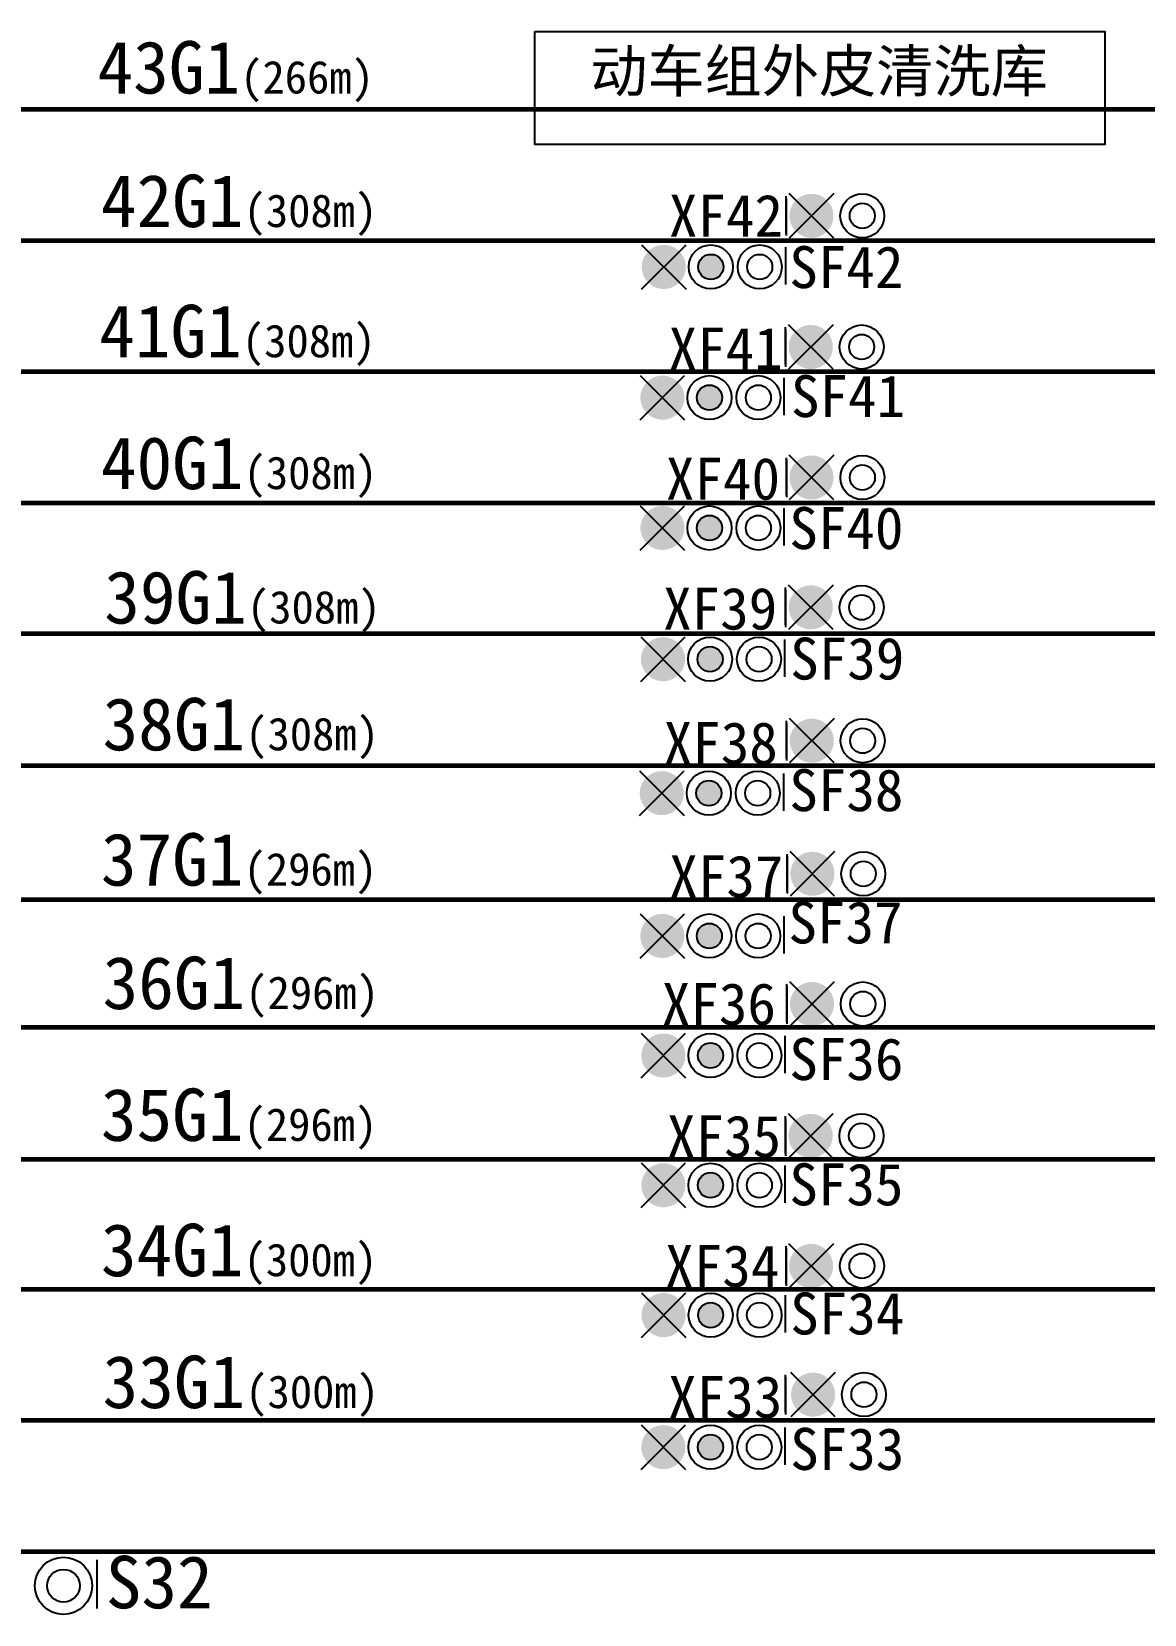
# Model space of a CAD drawing. Header units: millimetres. Extents: x -17381 to -15684, y 1883 to 2345.
# Drawn here: x -17186.46 to -17165.24, y 1987.33 to 2017.51 of the extents above; entities that cross this region are included whole.
import ezdxf

# ---------------------------------------------------------------- set-up
doc = ezdxf.new("R2010")
doc.units = ezdxf.units.MM
doc.styles.add('宋体', font='')
doc.styles.get('宋体').set_extended_font_data('SimSun')

msp = doc.modelspace()

# ---------------------------------------------------------------- hatches: boundary and pattern name
at = {"lineweight": -3}
h = msp.add_hatch(color=1, dxfattribs=at)
h.paths.add_polyline_path([(-17171.885, 2014.298, 0.198912), (-17172.008, 2014.001, 0.198912), (-17171.885, 2013.704), (-17171.588, 2014.001)])
h.paths.add_polyline_path([(-17171.885, 2014.298), (-17171.588, 2014.001), (-17171.291, 2014.298, 0.414214)])
h.paths.add_polyline_path([(-17171.291, 2014.298), (-17171.588, 2014.001), (-17171.291, 2013.704, 0.198912), (-17171.168, 2014.001, 0.198912)])
h.paths.add_polyline_path([(-17171.291, 2013.704), (-17171.588, 2014.001), (-17171.885, 2013.704, 0.414214)])
h = msp.add_hatch(color=1, dxfattribs=at)
h.paths.add_polyline_path([(-17171.885, 2013.704, -0.198912), (-17172.008, 2014.001, -0.198912), (-17171.885, 2014.298), (-17171.588, 2014.001)])
h.paths.add_polyline_path([(-17171.885, 2013.704), (-17171.588, 2014.001), (-17171.291, 2013.704, -0.414214)])
h.paths.add_polyline_path([(-17171.291, 2013.704), (-17171.588, 2014.001), (-17171.291, 2014.298, -0.198912), (-17171.168, 2014.001, -0.198912)])
h.paths.add_polyline_path([(-17171.291, 2014.298), (-17171.588, 2014.001), (-17171.885, 2014.298, -0.414214)])
h = msp.add_hatch(color=1, dxfattribs=at)
h.paths.add_polyline_path([(-17174.107, 2013.324, -0.198912), (-17173.984, 2013.027, -0.198912), (-17174.107, 2012.73), (-17174.404, 2013.027)])
h.paths.add_polyline_path([(-17174.107, 2013.324), (-17174.404, 2013.027), (-17174.701, 2013.324, -0.414214)])
h.paths.add_polyline_path([(-17174.701, 2013.324), (-17174.404, 2013.027), (-17174.701, 2012.73, -0.198912), (-17174.824, 2013.027, -0.198912)])
h.paths.add_polyline_path([(-17174.701, 2012.73), (-17174.404, 2013.027), (-17174.107, 2012.73, -0.414214)])
h = msp.add_hatch(color=1, dxfattribs=at)
h.paths.add_polyline_path([(-17174.107, 2012.73, 0.198912), (-17173.984, 2013.027, 0.198912), (-17174.107, 2013.324), (-17174.404, 2013.027)])
h.paths.add_polyline_path([(-17174.107, 2012.73), (-17174.404, 2013.027), (-17174.701, 2012.73, 0.414214)])
h.paths.add_polyline_path([(-17174.701, 2012.73), (-17174.404, 2013.027), (-17174.701, 2013.324, 0.198912), (-17174.824, 2013.027, 0.198912)])
h.paths.add_polyline_path([(-17174.701, 2013.324), (-17174.404, 2013.027), (-17174.107, 2013.324, 0.414214)])
for points in [[(-17173.746, 2013.027, 1), (-17173.266, 2013.027, 1)], [(-17173.772, 2010.534, 1), (-17173.292, 2010.534, 1)], [(-17173.772, 2008.048, 1), (-17173.292, 2008.048, 1)], [(-17173.761, 2005.546, 1), (-17173.281, 2005.546, 1)], [(-17173.784, 2002.991, 1), (-17173.304, 2002.991, 1)], [(-17173.775, 2000.267, 1), (-17173.295, 2000.267, 1)], [(-17173.754, 1997.987, 1), (-17173.274, 1997.987, 1)], [(-17173.754, 1995.513, 1), (-17173.274, 1995.513, 1)], [(-17173.75, 1993.036, 1), (-17173.27, 1993.036, 1)], [(-17173.754, 1990.518, 1), (-17173.274, 1990.518, 1)]]:
    msp.add_hatch(color=0, dxfattribs=at).paths.add_polyline_path(points)
h = msp.add_hatch(color=1, dxfattribs=at)
h.paths.add_polyline_path([(-17171.897, 2011.797, 0.198912), (-17172.02, 2011.5, 0.198912), (-17171.897, 2011.203), (-17171.6, 2011.5)])
h.paths.add_polyline_path([(-17171.897, 2011.797), (-17171.6, 2011.5), (-17171.303, 2011.797, 0.414214)])
h.paths.add_polyline_path([(-17171.303, 2011.797), (-17171.6, 2011.5), (-17171.303, 2011.203, 0.198912), (-17171.18, 2011.5, 0.198912)])
h.paths.add_polyline_path([(-17171.303, 2011.203), (-17171.6, 2011.5), (-17171.897, 2011.203, 0.414214)])
h = msp.add_hatch(color=1, dxfattribs=at)
h.paths.add_polyline_path([(-17171.897, 2011.203, -0.198912), (-17172.02, 2011.5, -0.198912), (-17171.897, 2011.797), (-17171.6, 2011.5)])
h.paths.add_polyline_path([(-17171.897, 2011.203), (-17171.6, 2011.5), (-17171.303, 2011.203, -0.414214)])
h.paths.add_polyline_path([(-17171.303, 2011.203), (-17171.6, 2011.5), (-17171.303, 2011.797, -0.198912), (-17171.18, 2011.5, -0.198912)])
h.paths.add_polyline_path([(-17171.303, 2011.797), (-17171.6, 2011.5), (-17171.897, 2011.797, -0.414214)])
h = msp.add_hatch(color=1, dxfattribs=at)
h.paths.add_polyline_path([(-17174.133, 2010.831, -0.198912), (-17174.01, 2010.534, -0.198912), (-17174.133, 2010.237), (-17174.43, 2010.534)])
h.paths.add_polyline_path([(-17174.133, 2010.831), (-17174.43, 2010.534), (-17174.727, 2010.831, -0.414214)])
h.paths.add_polyline_path([(-17174.727, 2010.831), (-17174.43, 2010.534), (-17174.727, 2010.237, -0.198912), (-17174.85, 2010.534, -0.198912)])
h.paths.add_polyline_path([(-17174.727, 2010.237), (-17174.43, 2010.534), (-17174.133, 2010.237, -0.414214)])
h = msp.add_hatch(color=1, dxfattribs=at)
h.paths.add_polyline_path([(-17174.133, 2010.237, 0.198912), (-17174.01, 2010.534, 0.198912), (-17174.133, 2010.831), (-17174.43, 2010.534)])
h.paths.add_polyline_path([(-17174.133, 2010.237), (-17174.43, 2010.534), (-17174.727, 2010.237, 0.414214)])
h.paths.add_polyline_path([(-17174.727, 2010.237), (-17174.43, 2010.534), (-17174.727, 2010.831, 0.198912), (-17174.85, 2010.534, 0.198912)])
h.paths.add_polyline_path([(-17174.727, 2010.831), (-17174.43, 2010.534), (-17174.133, 2010.831, 0.414214)])
h = msp.add_hatch(color=1, dxfattribs=at)
h.paths.add_polyline_path([(-17171.883, 2009.308, 0.198912), (-17172.006, 2009.011, 0.198912), (-17171.883, 2008.714), (-17171.586, 2009.011)])
h.paths.add_polyline_path([(-17171.883, 2009.308), (-17171.586, 2009.011), (-17171.289, 2009.308, 0.414214)])
h.paths.add_polyline_path([(-17171.289, 2009.308), (-17171.586, 2009.011), (-17171.289, 2008.714, 0.198912), (-17171.166, 2009.011, 0.198912)])
h.paths.add_polyline_path([(-17171.289, 2008.714), (-17171.586, 2009.011), (-17171.883, 2008.714, 0.414214)])
h = msp.add_hatch(color=1, dxfattribs=at)
h.paths.add_polyline_path([(-17171.883, 2008.714, -0.198912), (-17172.006, 2009.011, -0.198912), (-17171.883, 2009.308), (-17171.586, 2009.011)])
h.paths.add_polyline_path([(-17171.883, 2008.714), (-17171.586, 2009.011), (-17171.289, 2008.714, -0.414214)])
h.paths.add_polyline_path([(-17171.289, 2008.714), (-17171.586, 2009.011), (-17171.289, 2009.308, -0.198912), (-17171.166, 2009.011, -0.198912)])
h.paths.add_polyline_path([(-17171.289, 2009.308), (-17171.586, 2009.011), (-17171.883, 2009.308, -0.414214)])
h = msp.add_hatch(color=1, dxfattribs=at)
h.paths.add_polyline_path([(-17174.133, 2008.345, -0.198912), (-17174.01, 2008.048, -0.198912), (-17174.133, 2007.751), (-17174.43, 2008.048)])
h.paths.add_polyline_path([(-17174.133, 2008.345), (-17174.43, 2008.048), (-17174.727, 2008.345, -0.414214)])
h.paths.add_polyline_path([(-17174.727, 2008.345), (-17174.43, 2008.048), (-17174.727, 2007.751, -0.198912), (-17174.85, 2008.048, -0.198912)])
h.paths.add_polyline_path([(-17174.727, 2007.751), (-17174.43, 2008.048), (-17174.133, 2007.751, -0.414214)])
h = msp.add_hatch(color=1, dxfattribs=at)
h.paths.add_polyline_path([(-17174.133, 2007.751, 0.198912), (-17174.01, 2008.048, 0.198912), (-17174.133, 2008.345), (-17174.43, 2008.048)])
h.paths.add_polyline_path([(-17174.133, 2007.751), (-17174.43, 2008.048), (-17174.727, 2007.751, 0.414214)])
h.paths.add_polyline_path([(-17174.727, 2007.751), (-17174.43, 2008.048), (-17174.727, 2008.345, 0.198912), (-17174.85, 2008.048, 0.198912)])
h.paths.add_polyline_path([(-17174.727, 2008.345), (-17174.43, 2008.048), (-17174.133, 2008.345, 0.414214)])
h = msp.add_hatch(color=1, dxfattribs=at)
h.paths.add_polyline_path([(-17171.897, 2006.831, 0.198912), (-17172.02, 2006.534, 0.198912), (-17171.897, 2006.237), (-17171.6, 2006.534)])
h.paths.add_polyline_path([(-17171.897, 2006.831), (-17171.6, 2006.534), (-17171.303, 2006.831, 0.414214)])
h.paths.add_polyline_path([(-17171.303, 2006.831), (-17171.6, 2006.534), (-17171.303, 2006.237, 0.198912), (-17171.18, 2006.534, 0.198912)])
h.paths.add_polyline_path([(-17171.303, 2006.237), (-17171.6, 2006.534), (-17171.897, 2006.237, 0.414214)])
h = msp.add_hatch(color=1, dxfattribs=at)
h.paths.add_polyline_path([(-17171.897, 2006.237, -0.198912), (-17172.02, 2006.534, -0.198912), (-17171.897, 2006.831), (-17171.6, 2006.534)])
h.paths.add_polyline_path([(-17171.897, 2006.237), (-17171.6, 2006.534), (-17171.303, 2006.237, -0.414214)])
h.paths.add_polyline_path([(-17171.303, 2006.237), (-17171.6, 2006.534), (-17171.303, 2006.831, -0.198912), (-17171.18, 2006.534, -0.198912)])
h.paths.add_polyline_path([(-17171.303, 2006.831), (-17171.6, 2006.534), (-17171.897, 2006.831, -0.414214)])
h = msp.add_hatch(color=1, dxfattribs=at)
h.paths.add_polyline_path([(-17174.122, 2005.843, -0.198912), (-17173.999, 2005.546, -0.198912), (-17174.122, 2005.249), (-17174.419, 2005.546)])
h.paths.add_polyline_path([(-17174.122, 2005.843), (-17174.419, 2005.546), (-17174.716, 2005.843, -0.414214)])
h.paths.add_polyline_path([(-17174.716, 2005.843), (-17174.419, 2005.546), (-17174.716, 2005.249, -0.198912), (-17174.839, 2005.546, -0.198912)])
h.paths.add_polyline_path([(-17174.716, 2005.249), (-17174.419, 2005.546), (-17174.122, 2005.249, -0.414214)])
h = msp.add_hatch(color=1, dxfattribs=at)
h.paths.add_polyline_path([(-17174.122, 2005.249, 0.198912), (-17173.999, 2005.546, 0.198912), (-17174.122, 2005.843), (-17174.419, 2005.546)])
h.paths.add_polyline_path([(-17174.122, 2005.249), (-17174.419, 2005.546), (-17174.716, 2005.249, 0.414214)])
h.paths.add_polyline_path([(-17174.716, 2005.249), (-17174.419, 2005.546), (-17174.716, 2005.843, 0.198912), (-17174.839, 2005.546, 0.198912)])
h.paths.add_polyline_path([(-17174.716, 2005.843), (-17174.419, 2005.546), (-17174.122, 2005.843, 0.414214)])
h = msp.add_hatch(color=1, dxfattribs=at)
h.paths.add_polyline_path([(-17171.878, 2004.288, 0.198912), (-17172.001, 2003.991, 0.198912), (-17171.878, 2003.694), (-17171.581, 2003.991)])
h.paths.add_polyline_path([(-17171.878, 2004.288), (-17171.581, 2003.991), (-17171.284, 2004.288, 0.414214)])
h.paths.add_polyline_path([(-17171.284, 2004.288), (-17171.581, 2003.991), (-17171.284, 2003.694, 0.198912), (-17171.161, 2003.991, 0.198912)])
h.paths.add_polyline_path([(-17171.284, 2003.694), (-17171.581, 2003.991), (-17171.878, 2003.694, 0.414214)])
h = msp.add_hatch(color=1, dxfattribs=at)
h.paths.add_polyline_path([(-17171.878, 2003.694, -0.198912), (-17172.001, 2003.991, -0.198912), (-17171.878, 2004.288), (-17171.581, 2003.991)])
h.paths.add_polyline_path([(-17171.878, 2003.694), (-17171.581, 2003.991), (-17171.284, 2003.694, -0.414214)])
h.paths.add_polyline_path([(-17171.284, 2003.694), (-17171.581, 2003.991), (-17171.284, 2004.288, -0.198912), (-17171.161, 2003.991, -0.198912)])
h.paths.add_polyline_path([(-17171.284, 2004.288), (-17171.581, 2003.991), (-17171.878, 2004.288, -0.414214)])
h = msp.add_hatch(color=1, dxfattribs=at)
h.paths.add_polyline_path([(-17174.145, 2003.288, -0.198912), (-17174.022, 2002.991, -0.198912), (-17174.145, 2002.694), (-17174.442, 2002.991)])
h.paths.add_polyline_path([(-17174.145, 2003.288), (-17174.442, 2002.991), (-17174.739, 2003.288, -0.414214)])
h.paths.add_polyline_path([(-17174.739, 2003.288), (-17174.442, 2002.991), (-17174.739, 2002.694, -0.198912), (-17174.862, 2002.991, -0.198912)])
h.paths.add_polyline_path([(-17174.739, 2002.694), (-17174.442, 2002.991), (-17174.145, 2002.694, -0.414214)])
h = msp.add_hatch(color=1, dxfattribs=at)
h.paths.add_polyline_path([(-17174.145, 2002.694, 0.198912), (-17174.022, 2002.991, 0.198912), (-17174.145, 2003.288), (-17174.442, 2002.991)])
h.paths.add_polyline_path([(-17174.145, 2002.694), (-17174.442, 2002.991), (-17174.739, 2002.694, 0.414214)])
h.paths.add_polyline_path([(-17174.739, 2002.694), (-17174.442, 2002.991), (-17174.739, 2003.288, 0.198912), (-17174.862, 2002.991, 0.198912)])
h.paths.add_polyline_path([(-17174.739, 2003.288), (-17174.442, 2002.991), (-17174.145, 2003.288, 0.414214)])
h = msp.add_hatch(color=1, dxfattribs=at)
h.paths.add_polyline_path([(-17171.866, 2001.75, 0.198912), (-17171.989, 2001.453, 0.198912), (-17171.866, 2001.156), (-17171.569, 2001.453)])
h.paths.add_polyline_path([(-17171.866, 2001.75), (-17171.569, 2001.453), (-17171.272, 2001.75, 0.414214)])
h.paths.add_polyline_path([(-17171.272, 2001.75), (-17171.569, 2001.453), (-17171.272, 2001.156, 0.198912), (-17171.149, 2001.453, 0.198912)])
h.paths.add_polyline_path([(-17171.272, 2001.156), (-17171.569, 2001.453), (-17171.866, 2001.156, 0.414214)])
h = msp.add_hatch(color=1, dxfattribs=at)
h.paths.add_polyline_path([(-17171.866, 2001.156, -0.198912), (-17171.989, 2001.453, -0.198912), (-17171.866, 2001.75), (-17171.569, 2001.453)])
h.paths.add_polyline_path([(-17171.866, 2001.156), (-17171.569, 2001.453), (-17171.272, 2001.156, -0.414214)])
h.paths.add_polyline_path([(-17171.272, 2001.156), (-17171.569, 2001.453), (-17171.272, 2001.75, -0.198912), (-17171.149, 2001.453, -0.198912)])
h.paths.add_polyline_path([(-17171.272, 2001.75), (-17171.569, 2001.453), (-17171.866, 2001.75, -0.414214)])
h = msp.add_hatch(color=1, dxfattribs=at)
h.paths.add_polyline_path([(-17174.136, 1999.97, 0.198912), (-17174.013, 2000.267, 0.198912), (-17174.136, 2000.564), (-17174.433, 2000.267)])
h.paths.add_polyline_path([(-17174.136, 1999.97), (-17174.433, 2000.267), (-17174.73, 1999.97, 0.414214)])
h.paths.add_polyline_path([(-17174.73, 1999.97), (-17174.433, 2000.267), (-17174.73, 2000.564, 0.198912), (-17174.853, 2000.267, 0.198912)])
h.paths.add_polyline_path([(-17174.73, 2000.564), (-17174.433, 2000.267), (-17174.136, 2000.564, 0.414214)])
h = msp.add_hatch(color=1, dxfattribs=at)
h.paths.add_polyline_path([(-17174.136, 2000.564, -0.198912), (-17174.013, 2000.267, -0.198912), (-17174.136, 1999.97), (-17174.433, 2000.267)])
h.paths.add_polyline_path([(-17174.136, 2000.564), (-17174.433, 2000.267), (-17174.73, 2000.564, -0.414214)])
h.paths.add_polyline_path([(-17174.73, 2000.564), (-17174.433, 2000.267), (-17174.73, 1999.97, -0.198912), (-17174.853, 2000.267, -0.198912)])
h.paths.add_polyline_path([(-17174.73, 1999.97), (-17174.433, 2000.267), (-17174.136, 1999.97, -0.414214)])
h = msp.add_hatch(color=1, dxfattribs=at)
h.paths.add_polyline_path([(-17171.874, 1999.267, 0.198912), (-17171.997, 1998.97, 0.198912), (-17171.874, 1998.673), (-17171.577, 1998.97)])
h.paths.add_polyline_path([(-17171.874, 1999.267), (-17171.577, 1998.97), (-17171.28, 1999.267, 0.414214)])
h.paths.add_polyline_path([(-17171.28, 1999.267), (-17171.577, 1998.97), (-17171.28, 1998.673, 0.198912), (-17171.157, 1998.97, 0.198912)])
h.paths.add_polyline_path([(-17171.28, 1998.673), (-17171.577, 1998.97), (-17171.874, 1998.673, 0.414214)])
h = msp.add_hatch(color=1, dxfattribs=at)
h.paths.add_polyline_path([(-17171.874, 1998.673, -0.198912), (-17171.997, 1998.97, -0.198912), (-17171.874, 1999.267), (-17171.577, 1998.97)])
h.paths.add_polyline_path([(-17171.874, 1998.673), (-17171.577, 1998.97), (-17171.28, 1998.673, -0.414214)])
h.paths.add_polyline_path([(-17171.28, 1998.673), (-17171.577, 1998.97), (-17171.28, 1999.267, -0.198912), (-17171.157, 1998.97, -0.198912)])
h.paths.add_polyline_path([(-17171.28, 1999.267), (-17171.577, 1998.97), (-17171.874, 1999.267, -0.414214)])
h = msp.add_hatch(color=1, dxfattribs=at)
h.paths.add_polyline_path([(-17174.115, 1998.284, -0.198912), (-17173.992, 1997.987, -0.198912), (-17174.115, 1997.69), (-17174.412, 1997.987)])
h.paths.add_polyline_path([(-17174.115, 1998.284), (-17174.412, 1997.987), (-17174.709, 1998.284, -0.414214)])
h.paths.add_polyline_path([(-17174.709, 1998.284), (-17174.412, 1997.987), (-17174.709, 1997.69, -0.198912), (-17174.832, 1997.987, -0.198912)])
h.paths.add_polyline_path([(-17174.709, 1997.69), (-17174.412, 1997.987), (-17174.115, 1997.69, -0.414214)])
h = msp.add_hatch(color=1, dxfattribs=at)
h.paths.add_polyline_path([(-17174.115, 1997.69, 0.198912), (-17173.992, 1997.987, 0.198912), (-17174.115, 1998.284), (-17174.412, 1997.987)])
h.paths.add_polyline_path([(-17174.115, 1997.69), (-17174.412, 1997.987), (-17174.709, 1997.69, 0.414214)])
h.paths.add_polyline_path([(-17174.709, 1997.69), (-17174.412, 1997.987), (-17174.709, 1998.284, 0.198912), (-17174.832, 1997.987, 0.198912)])
h.paths.add_polyline_path([(-17174.709, 1998.284), (-17174.412, 1997.987), (-17174.115, 1998.284, 0.414214)])
h = msp.add_hatch(color=1, dxfattribs=at)
h.paths.add_polyline_path([(-17171.901, 1996.751, 0.198912), (-17172.024, 1996.454, 0.198912), (-17171.901, 1996.157), (-17171.604, 1996.454)])
h.paths.add_polyline_path([(-17171.901, 1996.751), (-17171.604, 1996.454), (-17171.307, 1996.751, 0.414214)])
h.paths.add_polyline_path([(-17171.307, 1996.751), (-17171.604, 1996.454), (-17171.307, 1996.157, 0.198912), (-17171.184, 1996.454, 0.198912)])
h.paths.add_polyline_path([(-17171.307, 1996.157), (-17171.604, 1996.454), (-17171.901, 1996.157, 0.414214)])
h = msp.add_hatch(color=1, dxfattribs=at)
h.paths.add_polyline_path([(-17171.901, 1996.157, -0.198912), (-17172.024, 1996.454, -0.198912), (-17171.901, 1996.751), (-17171.604, 1996.454)])
h.paths.add_polyline_path([(-17171.901, 1996.157), (-17171.604, 1996.454), (-17171.307, 1996.157, -0.414214)])
h.paths.add_polyline_path([(-17171.307, 1996.157), (-17171.604, 1996.454), (-17171.307, 1996.751, -0.198912), (-17171.184, 1996.454, -0.198912)])
h.paths.add_polyline_path([(-17171.307, 1996.751), (-17171.604, 1996.454), (-17171.901, 1996.751, -0.414214)])
h = msp.add_hatch(color=1, dxfattribs=at)
h.paths.add_polyline_path([(-17174.115, 1995.81, -0.198912), (-17173.992, 1995.513, -0.198912), (-17174.115, 1995.216), (-17174.412, 1995.513)])
h.paths.add_polyline_path([(-17174.115, 1995.81), (-17174.412, 1995.513), (-17174.709, 1995.81, -0.414214)])
h.paths.add_polyline_path([(-17174.709, 1995.81), (-17174.412, 1995.513), (-17174.709, 1995.216, -0.198912), (-17174.832, 1995.513, -0.198912)])
h.paths.add_polyline_path([(-17174.709, 1995.216), (-17174.412, 1995.513), (-17174.115, 1995.216, -0.414214)])
h = msp.add_hatch(color=1, dxfattribs=at)
h.paths.add_polyline_path([(-17174.115, 1995.216, 0.198912), (-17173.992, 1995.513, 0.198912), (-17174.115, 1995.81), (-17174.412, 1995.513)])
h.paths.add_polyline_path([(-17174.115, 1995.216), (-17174.412, 1995.513), (-17174.709, 1995.216, 0.414214)])
h.paths.add_polyline_path([(-17174.709, 1995.216), (-17174.412, 1995.513), (-17174.709, 1995.81, 0.198912), (-17174.832, 1995.513, 0.198912)])
h.paths.add_polyline_path([(-17174.709, 1995.81), (-17174.412, 1995.513), (-17174.115, 1995.81, 0.414214)])
h = msp.add_hatch(color=1, dxfattribs=at)
h.paths.add_polyline_path([(-17171.891, 1994.27, 0.198912), (-17172.014, 1993.973, 0.198912), (-17171.891, 1993.676), (-17171.594, 1993.973)])
h.paths.add_polyline_path([(-17171.891, 1994.27), (-17171.594, 1993.973), (-17171.297, 1994.27, 0.414214)])
h.paths.add_polyline_path([(-17171.297, 1994.27), (-17171.594, 1993.973), (-17171.297, 1993.676, 0.198912), (-17171.174, 1993.973, 0.198912)])
h.paths.add_polyline_path([(-17171.297, 1993.676), (-17171.594, 1993.973), (-17171.891, 1993.676, 0.414214)])
h = msp.add_hatch(color=1, dxfattribs=at)
h.paths.add_polyline_path([(-17171.891, 1993.676, -0.198912), (-17172.014, 1993.973, -0.198912), (-17171.891, 1994.27), (-17171.594, 1993.973)])
h.paths.add_polyline_path([(-17171.891, 1993.676), (-17171.594, 1993.973), (-17171.297, 1993.676, -0.414214)])
h.paths.add_polyline_path([(-17171.297, 1993.676), (-17171.594, 1993.973), (-17171.297, 1994.27, -0.198912), (-17171.174, 1993.973, -0.198912)])
h.paths.add_polyline_path([(-17171.297, 1994.27), (-17171.594, 1993.973), (-17171.891, 1994.27, -0.414214)])
h = msp.add_hatch(color=1, dxfattribs=at)
h.paths.add_polyline_path([(-17174.111, 1993.333, -0.198912), (-17173.988, 1993.036, -0.198912), (-17174.111, 1992.739), (-17174.408, 1993.036)])
h.paths.add_polyline_path([(-17174.111, 1993.333), (-17174.408, 1993.036), (-17174.705, 1993.333, -0.414214)])
h.paths.add_polyline_path([(-17174.705, 1993.333), (-17174.408, 1993.036), (-17174.705, 1992.739, -0.198912), (-17174.828, 1993.036, -0.198912)])
h.paths.add_polyline_path([(-17174.705, 1992.739), (-17174.408, 1993.036), (-17174.111, 1992.739, -0.414214)])
h = msp.add_hatch(color=1, dxfattribs=at)
h.paths.add_polyline_path([(-17174.111, 1992.739, 0.198912), (-17173.988, 1993.036, 0.198912), (-17174.111, 1993.333), (-17174.408, 1993.036)])
h.paths.add_polyline_path([(-17174.111, 1992.739), (-17174.408, 1993.036), (-17174.705, 1992.739, 0.414214)])
h.paths.add_polyline_path([(-17174.705, 1992.739), (-17174.408, 1993.036), (-17174.705, 1993.333, 0.198912), (-17174.828, 1993.036, 0.198912)])
h.paths.add_polyline_path([(-17174.705, 1993.333), (-17174.408, 1993.036), (-17174.111, 1993.333, 0.414214)])
h = msp.add_hatch(color=1, dxfattribs=at)
h.paths.add_polyline_path([(-17171.854, 1991.223, -0.198912), (-17171.977, 1991.52, -0.198912), (-17171.854, 1991.817), (-17171.557, 1991.52)])
h.paths.add_polyline_path([(-17171.854, 1991.223), (-17171.557, 1991.52), (-17171.26, 1991.223, -0.414214)])
h.paths.add_polyline_path([(-17171.26, 1991.223), (-17171.557, 1991.52), (-17171.26, 1991.817, -0.198912), (-17171.137, 1991.52, -0.198912)])
h.paths.add_polyline_path([(-17171.26, 1991.817), (-17171.557, 1991.52), (-17171.854, 1991.817, -0.414214)])
h = msp.add_hatch(color=1, dxfattribs=at)
h.paths.add_polyline_path([(-17174.115, 1990.815, -0.198912), (-17173.992, 1990.518, -0.198912), (-17174.115, 1990.221), (-17174.412, 1990.518)])
h.paths.add_polyline_path([(-17174.115, 1990.815), (-17174.412, 1990.518), (-17174.709, 1990.815, -0.414214)])
h.paths.add_polyline_path([(-17174.709, 1990.815), (-17174.412, 1990.518), (-17174.709, 1990.221, -0.198912), (-17174.832, 1990.518, -0.198912)])
h.paths.add_polyline_path([(-17174.709, 1990.221), (-17174.412, 1990.518), (-17174.115, 1990.221, -0.414214)])
h = msp.add_hatch(color=1, dxfattribs=at)
h.paths.add_polyline_path([(-17174.115, 1990.221, 0.198912), (-17173.992, 1990.518, 0.198912), (-17174.115, 1990.815), (-17174.412, 1990.518)])
h.paths.add_polyline_path([(-17174.115, 1990.221), (-17174.412, 1990.518), (-17174.709, 1990.221, 0.414214)])
h.paths.add_polyline_path([(-17174.709, 1990.221), (-17174.412, 1990.518), (-17174.709, 1990.815, 0.198912), (-17174.832, 1990.518, 0.198912)])
h.paths.add_polyline_path([(-17174.709, 1990.815), (-17174.412, 1990.518), (-17174.115, 1990.815, 0.414214)])

# ---------------------------------------------------------------- linework, layer by layer
at = {"color": 5, "lineweight": 60}
for p, q in [((-17142.038, 2016.028), (-17194.016, 2016.028)), ((-17196.462, 2013.528), (-17144.369, 2013.528)), ((-17138.886, 2011.028), (-17206.937, 2011.028)), ((-17196.749, 2008.528), (-17141.675, 2008.528)), ((-17145.199, 2006.028), (-17197.75, 2006.028)), ((-17204.3, 2003.52), (-17139.656, 2003.52)), ((-17143.077, 2000.956), (-17200.858, 2000.956)), ((-17201.654, 1998.528), (-17146.263, 1998.528)), ((-17139.666, 1996.004), (-17198.9, 1996.004)), ((-17201.349, 1993.528), (-17137.962, 1993.528)), ((-17144.451, 1991.029), (-17196.381, 1991.029))]:
    msp.add_line(p, q, dxfattribs=at)
at = {"lineweight": -3}
for p, q in [((-17172.067, 2013.667), (-17172.067, 2014.378)), ((-17172.067, 2014.335), (-17172.067, 2013.624)), ((-17171.163, 2013.577), (-17172.012, 2014.425)), ((-17171.163, 2014.425), (-17172.012, 2013.577)), ((-17171.163, 2014.425), (-17172.012, 2013.577)), ((-17171.163, 2013.577), (-17172.012, 2014.425)), ((-17174.828, 2012.602), (-17173.98, 2013.451)), ((-17174.828, 2013.451), (-17173.98, 2012.602)), ((-17174.828, 2013.451), (-17173.98, 2012.602)), ((-17174.828, 2012.602), (-17173.98, 2013.451)), ((-17172.079, 2012.692), (-17172.079, 2013.404)), ((-17172.08, 2011.165), (-17172.08, 2011.877)), ((-17172.08, 2011.834), (-17172.08, 2011.122)), ((-17171.176, 2011.076), (-17172.024, 2011.924)), ((-17171.176, 2011.924), (-17172.024, 2011.076)), ((-17171.176, 2011.924), (-17172.024, 2011.076)), ((-17171.176, 2011.076), (-17172.024, 2011.924)), ((-17174.854, 2010.109), (-17174.006, 2010.958)), ((-17174.854, 2010.958), (-17174.006, 2010.109)), ((-17174.854, 2010.958), (-17174.006, 2010.109)), ((-17174.854, 2010.109), (-17174.006, 2010.958)), ((-17172.105, 2010.199), (-17172.105, 2010.911)), ((-17172.066, 2008.677), (-17172.066, 2009.388)), ((-17171.162, 2008.587), (-17172.011, 2009.435)), ((-17171.162, 2009.435), (-17172.011, 2008.587)), ((-17171.162, 2009.435), (-17172.011, 2008.587)), ((-17171.162, 2008.587), (-17172.011, 2009.435)), ((-17172.066, 2009.345), (-17172.066, 2008.634)), ((-17174.855, 2007.624), (-17174.006, 2008.472)), ((-17174.855, 2008.472), (-17174.006, 2007.624)), ((-17174.855, 2008.472), (-17174.006, 2007.624)), ((-17174.855, 2007.624), (-17174.006, 2008.472)), ((-17172.105, 2007.714), (-17172.105, 2008.426)), ((-17172.08, 2006.2), (-17172.08, 2006.912)), ((-17172.08, 2006.869), (-17172.08, 2006.157)), ((-17171.176, 2006.11), (-17172.024, 2006.959)), ((-17171.176, 2006.959), (-17172.024, 2006.11)), ((-17171.176, 2006.959), (-17172.024, 2006.11)), ((-17171.176, 2006.11), (-17172.024, 2006.959)), ((-17174.843, 2005.122), (-17173.994, 2005.971)), ((-17174.843, 2005.971), (-17173.994, 2005.122)), ((-17174.843, 2005.971), (-17173.994, 2005.122)), ((-17174.843, 2005.122), (-17173.994, 2005.971)), ((-17172.094, 2005.212), (-17172.094, 2005.924)), ((-17172.061, 2003.656), (-17172.061, 2004.368)), ((-17172.061, 2004.325), (-17172.061, 2003.613)), ((-17171.157, 2003.567), (-17172.006, 2004.415)), ((-17171.157, 2004.415), (-17172.006, 2003.567)), ((-17171.157, 2004.415), (-17172.006, 2003.567)), ((-17171.157, 2003.567), (-17172.006, 2004.415)), ((-17174.866, 2002.566), (-17174.018, 2003.415)), ((-17174.866, 2003.415), (-17174.018, 2002.566)), ((-17174.866, 2003.415), (-17174.018, 2002.566)), ((-17174.866, 2002.566), (-17174.018, 2003.415)), ((-17172.117, 2002.656), (-17172.117, 2003.368)), ((-17171.145, 2001.028), (-17171.993, 2001.877)), ((-17171.145, 2001.877), (-17171.993, 2001.028)), ((-17171.145, 2001.877), (-17171.993, 2001.028)), ((-17171.145, 2001.028), (-17171.993, 2001.877)), ((-17172.048, 2001.118), (-17172.048, 2001.83)), ((-17172.048, 2001.787), (-17172.048, 2001.075)), ((-17174.857, 1999.842), (-17174.009, 2000.691)), ((-17174.857, 2000.691), (-17174.009, 1999.842)), ((-17174.857, 2000.691), (-17174.009, 1999.842)), ((-17174.857, 1999.842), (-17174.009, 2000.691)), ((-17172.108, 1999.932), (-17172.108, 2000.644)), ((-17172.057, 1998.636), (-17172.057, 1999.348)), ((-17172.057, 1999.305), (-17172.057, 1998.593)), ((-17171.153, 1998.546), (-17172.002, 1999.394)), ((-17171.153, 1999.394), (-17172.002, 1998.546)), ((-17171.153, 1999.394), (-17172.002, 1998.546)), ((-17171.153, 1998.546), (-17172.002, 1999.394)), ((-17174.836, 1997.563), (-17173.987, 1998.412)), ((-17174.836, 1998.412), (-17173.987, 1997.563)), ((-17174.836, 1998.412), (-17173.987, 1997.563)), ((-17174.836, 1997.563), (-17173.987, 1998.412)), ((-17172.087, 1997.653), (-17172.087, 1998.365)), ((-17172.083, 1996.119), (-17172.083, 1996.831)), ((-17172.083, 1996.788), (-17172.083, 1996.076)), ((-17171.179, 1996.03), (-17172.028, 1996.878)), ((-17171.179, 1996.878), (-17172.028, 1996.03)), ((-17171.179, 1996.878), (-17172.028, 1996.03)), ((-17171.179, 1996.03), (-17172.028, 1996.878)), ((-17174.836, 1995.089), (-17173.987, 1995.938)), ((-17174.836, 1995.938), (-17173.987, 1995.089)), ((-17174.836, 1995.938), (-17173.987, 1995.089)), ((-17174.836, 1995.089), (-17173.987, 1995.938)), ((-17172.087, 1995.179), (-17172.087, 1995.891)), ((-17172.073, 1993.639), (-17172.073, 1994.351)), ((-17172.073, 1994.307), (-17172.073, 1993.596)), ((-17171.17, 1993.549), (-17172.018, 1994.397)), ((-17171.17, 1994.397), (-17172.018, 1993.549)), ((-17171.17, 1994.397), (-17172.018, 1993.549)), ((-17171.17, 1993.549), (-17172.018, 1994.397)), ((-17174.832, 1992.612), (-17173.984, 1993.46)), ((-17174.832, 1993.46), (-17173.984, 1992.612)), ((-17174.832, 1993.46), (-17173.984, 1992.612)), ((-17174.832, 1992.612), (-17173.984, 1993.46)), ((-17172.083, 1992.702), (-17172.083, 1993.414)), ((-17172.08, 1991.185), (-17172.08, 1991.897)), ((-17171.133, 1991.944), (-17171.981, 1991.095)), ((-17171.133, 1991.095), (-17171.981, 1991.944)), ((-17172.08, 1991.854), (-17172.08, 1991.142)), ((-17174.837, 1990.093), (-17173.988, 1990.942)), ((-17174.837, 1990.942), (-17173.988, 1990.093)), ((-17174.837, 1990.942), (-17173.988, 1990.093)), ((-17174.837, 1990.093), (-17173.988, 1990.942)), ((-17172.087, 1990.183), (-17172.087, 1990.895)), ((-17185.212, 1987.441), (-17185.212, 1988.366))]:
    msp.add_line(p, q, dxfattribs=at)
at = {"color": 124, "lineweight": -3}
for p, q in [((-17171.588, 2014.001), (-17171.588, 2014.001)), ((-17171.588, 2014.001), (-17171.588, 2014.001)), ((-17174.404, 2013.027), (-17174.404, 2013.027)), ((-17174.404, 2013.027), (-17174.404, 2013.027)), ((-17171.6, 2011.5), (-17171.6, 2011.5)), ((-17171.6, 2011.5), (-17171.6, 2011.5)), ((-17174.43, 2010.534), (-17174.43, 2010.534)), ((-17174.43, 2010.534), (-17174.43, 2010.534)), ((-17171.586, 2009.011), (-17171.586, 2009.011)), ((-17171.586, 2009.011), (-17171.586, 2009.011)), ((-17174.43, 2008.048), (-17174.43, 2008.048)), ((-17174.43, 2008.048), (-17174.43, 2008.048)), ((-17171.6, 2006.534), (-17171.6, 2006.534)), ((-17171.6, 2006.534), (-17171.6, 2006.534)), ((-17174.419, 2005.546), (-17174.419, 2005.546)), ((-17174.419, 2005.546), (-17174.419, 2005.546)), ((-17171.581, 2003.991), (-17171.581, 2003.991)), ((-17171.581, 2003.991), (-17171.581, 2003.991)), ((-17174.442, 2002.991), (-17174.442, 2002.991)), ((-17174.442, 2002.991), (-17174.442, 2002.991)), ((-17171.569, 2001.453), (-17171.569, 2001.453)), ((-17171.569, 2001.453), (-17171.569, 2001.453)), ((-17174.433, 2000.267), (-17174.433, 2000.267)), ((-17174.433, 2000.267), (-17174.433, 2000.267)), ((-17171.577, 1998.97), (-17171.577, 1998.97)), ((-17171.577, 1998.97), (-17171.577, 1998.97)), ((-17174.412, 1997.987), (-17174.412, 1997.987)), ((-17174.412, 1997.987), (-17174.412, 1997.987)), ((-17171.604, 1996.454), (-17171.604, 1996.454)), ((-17171.604, 1996.454), (-17171.604, 1996.454)), ((-17174.412, 1995.513), (-17174.412, 1995.513)), ((-17174.412, 1995.513), (-17174.412, 1995.513)), ((-17171.594, 1993.973), (-17171.594, 1993.973)), ((-17171.594, 1993.973), (-17171.594, 1993.973)), ((-17174.408, 1993.036), (-17174.408, 1993.036)), ((-17174.408, 1993.036), (-17174.408, 1993.036)), ((-17171.557, 1991.52), (-17171.557, 1991.52)), ((-17171.557, 1991.52), (-17171.557, 1991.52)), ((-17174.412, 1990.518), (-17174.412, 1990.518)), ((-17174.412, 1990.518), (-17174.412, 1990.518))]:
    msp.add_line(p, q, dxfattribs=at)
at = {"color": 6, "lineweight": 60}
msp.add_line((-17194.732, 1988.528), (-17142.179, 1988.528), dxfattribs=at)
at = {"lineweight": -3}
msp.add_lwpolyline([(-17176.865, 2017.514), (-17165.993, 2017.514), (-17165.993, 2015.363), (-17176.865, 2015.363)], close=True, dxfattribs=at)
for centre, radius in [((-17170.618, 2014.001), 0.42), ((-17170.618, 2014.001), 0.42), ((-17170.618, 2014.001), 0.24), ((-17170.618, 2014.001), 0.24), ((-17173.506, 2013.027), 0.42), ((-17172.574, 2013.027), 0.42), ((-17173.506, 2013.027), 0.24), ((-17172.574, 2013.027), 0.24), ((-17170.63, 2011.5), 0.42), ((-17170.63, 2011.5), 0.42), ((-17170.63, 2011.5), 0.24), ((-17170.63, 2011.5), 0.24), ((-17173.532, 2010.534), 0.42), ((-17172.6, 2010.534), 0.42), ((-17173.532, 2010.534), 0.24), ((-17172.6, 2010.534), 0.24), ((-17170.616, 2009.011), 0.42), ((-17170.616, 2009.011), 0.42), ((-17170.616, 2009.011), 0.24), ((-17170.616, 2009.011), 0.24), ((-17173.532, 2008.048), 0.42), ((-17173.532, 2008.048), 0.24), ((-17172.6, 2008.048), 0.42), ((-17172.6, 2008.048), 0.24), ((-17170.63, 2006.534), 0.42), ((-17170.63, 2006.534), 0.42), ((-17170.63, 2006.534), 0.24), ((-17170.63, 2006.534), 0.24), ((-17173.521, 2005.546), 0.42), ((-17173.521, 2005.546), 0.24), ((-17172.588, 2005.546), 0.42), ((-17172.588, 2005.546), 0.24), ((-17170.611, 2003.991), 0.42), ((-17170.611, 2003.991), 0.42), ((-17170.611, 2003.991), 0.24), ((-17170.611, 2003.991), 0.24), ((-17173.544, 2002.991), 0.42), ((-17172.612, 2002.991), 0.42), ((-17173.544, 2002.991), 0.24), ((-17172.612, 2002.991), 0.24), ((-17170.599, 2001.453), 0.42), ((-17170.599, 2001.453), 0.42), ((-17170.599, 2001.453), 0.24), ((-17170.599, 2001.453), 0.24), ((-17173.535, 2000.267), 0.42), ((-17172.603, 2000.267), 0.42), ((-17173.535, 2000.267), 0.24), ((-17172.603, 2000.267), 0.24), ((-17170.607, 1998.97), 0.42), ((-17170.607, 1998.97), 0.42), ((-17170.607, 1998.97), 0.24), ((-17170.607, 1998.97), 0.24), ((-17173.514, 1997.987), 0.42), ((-17173.514, 1997.987), 0.24), ((-17172.581, 1997.987), 0.42), ((-17172.581, 1997.987), 0.24), ((-17170.634, 1996.454), 0.42), ((-17170.634, 1996.454), 0.42), ((-17170.634, 1996.454), 0.24), ((-17170.634, 1996.454), 0.24), ((-17173.514, 1995.513), 0.42), ((-17172.581, 1995.513), 0.42), ((-17173.514, 1995.513), 0.24), ((-17172.581, 1995.513), 0.24), ((-17170.624, 1993.973), 0.42), ((-17170.624, 1993.973), 0.42), ((-17170.624, 1993.973), 0.24), ((-17170.624, 1993.973), 0.24), ((-17173.51, 1993.036), 0.42), ((-17172.578, 1993.036), 0.42), ((-17173.51, 1993.036), 0.24), ((-17172.578, 1993.036), 0.24), ((-17170.587, 1991.52), 0.42), ((-17170.587, 1991.52), 0.24), ((-17170.587, 1991.52), 0.24), ((-17173.514, 1990.518), 0.42), ((-17173.514, 1990.518), 0.24), ((-17172.582, 1990.518), 0.42), ((-17172.582, 1990.518), 0.24), ((-17185.854, 1987.875), 0.546), ((-17185.854, 1987.875), 0.312)]:
    msp.add_circle(centre, radius, dxfattribs=at)

# ---------------------------------------------------------------- texts
at = {"color": 124, "lineweight": -3, "attachment_point": 1, "style": '宋体'}
for s, insert, char_height, width in [('{\\C256;43G1\\H0.625x;(266m)}', (-17185.205, 2017.334), 1, 3.62344), ('{\\C256;42G1\\H0.625x;(308m)}', (-17185.14, 2014.787), 1, 3.62344), ('{\\C256;XF42}', (-17174.306, 2014.406), 0.8, 0.12876), ('{\\C256;SF42}', (-17172.01, 2013.423), 0.8, 1.49222), ('{\\C256;41G1\\H0.625x;(308m)}', (-17185.172, 2012.304), 1, 3.62344), ('{\\C256;XF41}', (-17174.311, 2011.87), 0.8, 0.12876), ('{\\C256;SF41}', (-17171.978, 2010.963), 0.8, 1.49222), ('{\\C256;40G1\\H0.625x;(308m)}', (-17185.14, 2009.789), 1, 3.62344), ('{\\C256;XF40}', (-17174.364, 2009.388), 0.8, 0.12876), ('{\\C256;SF40}', (-17172.01, 2008.446), 0.8, 1.49222), ('{\\C256;39G1\\H0.625x;(308m)}', (-17185.076, 2007.226), 1, 3.62344), ('{\\C256;XF39}', (-17174.417, 2006.911), 0.8, 0.12876), ('{\\C256;SF39}', (-17171.993, 2005.958), 0.8, 1.49222), ('{\\C256;38G1\\H0.625x;(308m)}', (-17185.108, 2004.807), 1, 3.62344), ('{\\C256;XF38}', (-17174.406, 2004.346), 0.8, 0.12876), ('{\\C256;SF38}', (-17172.01, 2003.448), 0.8, 1.49222), ('{\\C256;37G1\\H0.625x;(296m)}', (-17185.14, 2002.227), 1, 3.62344), ('{\\C256;XF37}', (-17174.299, 2001.803), 0.8, 0.12876), ('{\\C256;SF37}', (-17172.027, 2000.925), 0.8, 1.49222), ('{\\C256;36G1\\H0.625x;(296m)}', (-17185.108, 1999.873), 1, 3.62344), ('{\\C256;XF36}', (-17174.442, 1999.369), 0.8, 0.12876), ('{\\C256;SF36}', (-17172.01, 1998.319), 0.8, 1.49222), ('{\\C256;35G1\\H0.625x;(296m)}', (-17185.14, 1997.358), 1, 3.62344), ('{\\C256;XF35}', (-17174.343, 1996.845), 0.8, 0.12876), ('{\\C256;SF35}', (-17172.01, 1995.93), 0.8, 1.49222), ('{\\C256;34G1\\H0.625x;(300m)}', (-17185.14, 1994.778), 1, 3.62344), ('{\\C256;XF34}', (-17174.377, 1994.373), 0.8, 0.12876), ('{\\C256;SF34}', (-17171.993, 1993.467), 0.8, 1.49222), ('{\\C256;33G1\\H0.625x;(300m)}', (-17185.108, 1992.263), 1, 3.62344), ('{\\C256;XF33}', (-17174.32, 1991.874), 0.8, 0.12876), ('{\\C256;SF33}', (-17171.993, 1990.884), 0.8, 1.49222), ('{\\C256;S32}', (-17185.047, 1988.444), 1, 1.49222)]:
    msp.add_mtext(s, dxfattribs=dict(at, insert=insert, char_height=char_height, width=width))
at = {"lineweight": -3, "insert": (-17175.808, 2017.164), "char_height": 0.8, "width": 10.00645, "attachment_point": 1, "style": '宋体'}
msp.add_mtext('动车组外皮清洗库', dxfattribs=at)

doc.saveas('drawing.dxf')
